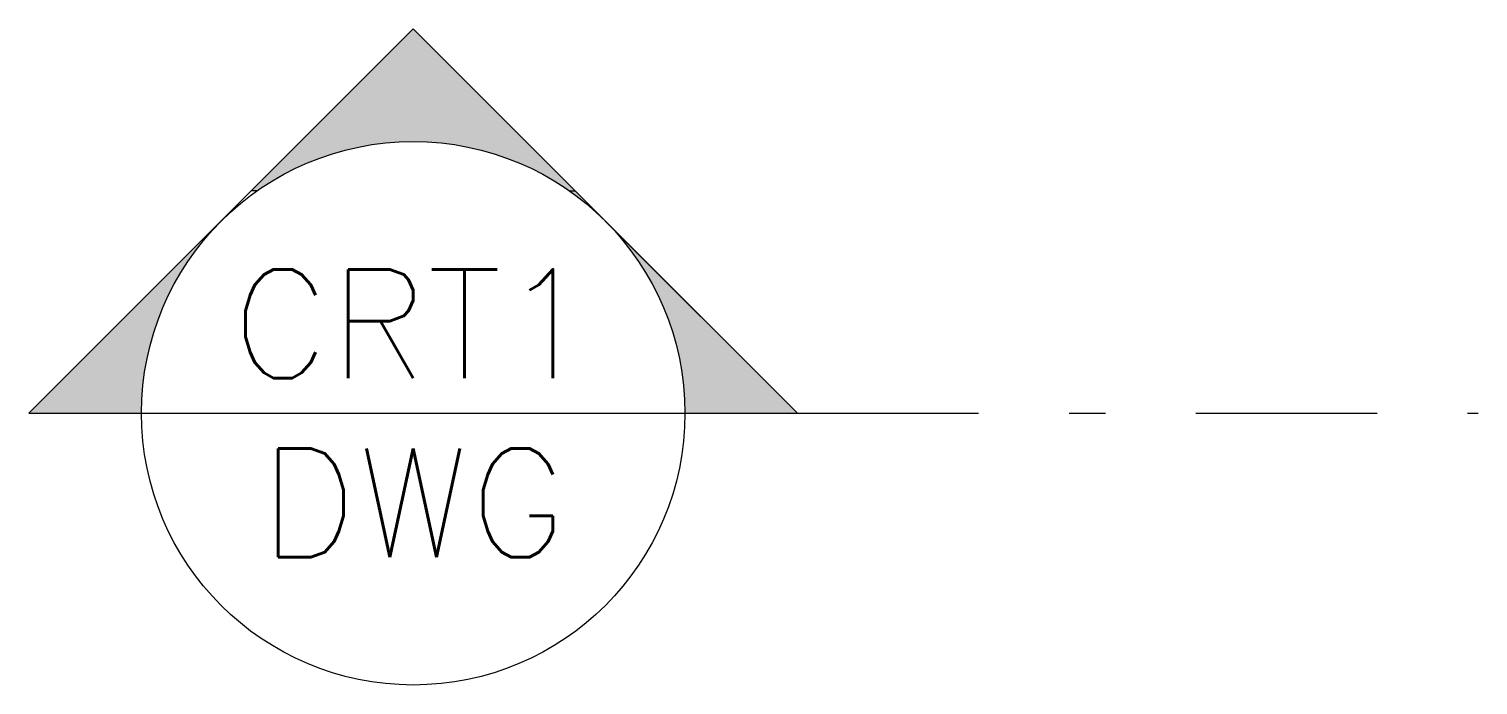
# Model space of a CAD drawing. Header units: millimetres. Extents: x 1185.88 to 1189.88, y -1374.23 to -1372.42.
import ezdxf
from ezdxf.enums import TextEntityAlignment as Align

# ---------------------------------------------------------------- set-up
doc = ezdxf.new("R2010")
doc.units = ezdxf.units.MM
doc.linetypes.add('DASHDOT', pattern=[1, 0.5, -0.25, 0, -0.25])
doc.layers.add('Símbolos_Gráficos', color=1, linetype='Continuous')
doc.styles.add('r120', font='romans.shx')

msp = doc.modelspace()

# ---------------------------------------------------------------- hatches: boundary and pattern name
at = {"layer": 'Símbolos_Gráficos'}
h = msp.add_hatch(color=254, dxfattribs=at)
h.paths.add_polyline_path([(1186.4103, -1372.9465), (1185.88, -1373.4768), (1186.1907, -1373.4768, -0.198912)])
h.paths.add_polyline_path([(1186.9407, -1372.4162), (1186.4936, -1372.8633), (1186.5094, -1372.8633, -0.364487), (1187.471, -1372.9465)])
h.paths.add_polyline_path([(1187.471, -1372.9465, -0.198912), (1187.6907, -1373.4768), (1188.0013, -1373.4768)])

# ---------------------------------------------------------------- linework, layer by layer
at = {"layer": 'Símbolos_Gráficos', "color": 3}
for p, q in [((1186.9407, -1372.4162), (1185.88, -1373.4768)), ((1186.9407, -1372.4162), (1188.0013, -1373.4768)), ((1187.471, -1372.9465), (1188.0013, -1373.4768)), ((1185.88, -1373.4768), (1186.1907, -1373.4768)), ((1186.1907, -1373.4768), (1187.6907, -1373.4768)), ((1187.6907, -1373.4768), (1188.0013, -1373.4768))]:
    msp.add_line(p, q, dxfattribs=at)
at = {"layer": 'Símbolos_Gráficos'}
for p, q in [((1186.5094, -1372.8633), (1186.4936, -1372.8633)), ((1187.372, -1372.8633), (1187.3878, -1372.8633))]:
    msp.add_line(p, q, dxfattribs=at)
at = {"layer": 'Símbolos_Gráficos', "color": 5, "linetype": 'DASHDOT'}
msp.add_line((1188.0013, -1373.4768), (1189.88, -1373.4768), dxfattribs=at)
at = {"layer": 'Símbolos_Gráficos', "color": 3}
msp.add_circle((1186.9407, -1373.4768), 0.75, dxfattribs=at)

# ---------------------------------------------------------------- texts
at = {"layer": 'Símbolos_Gráficos', "color": 4, "style": 'r120'}
for tag, p in [('CRT1', (1186.9407, -1373.2297)), ('DWG', (1186.9407, -1373.724))]:
    msp.add_attdef(tag, text='', height=0.3, dxfattribs=at).set_placement(p, align=Align.MIDDLE)

doc.saveas('drawing.dxf')
